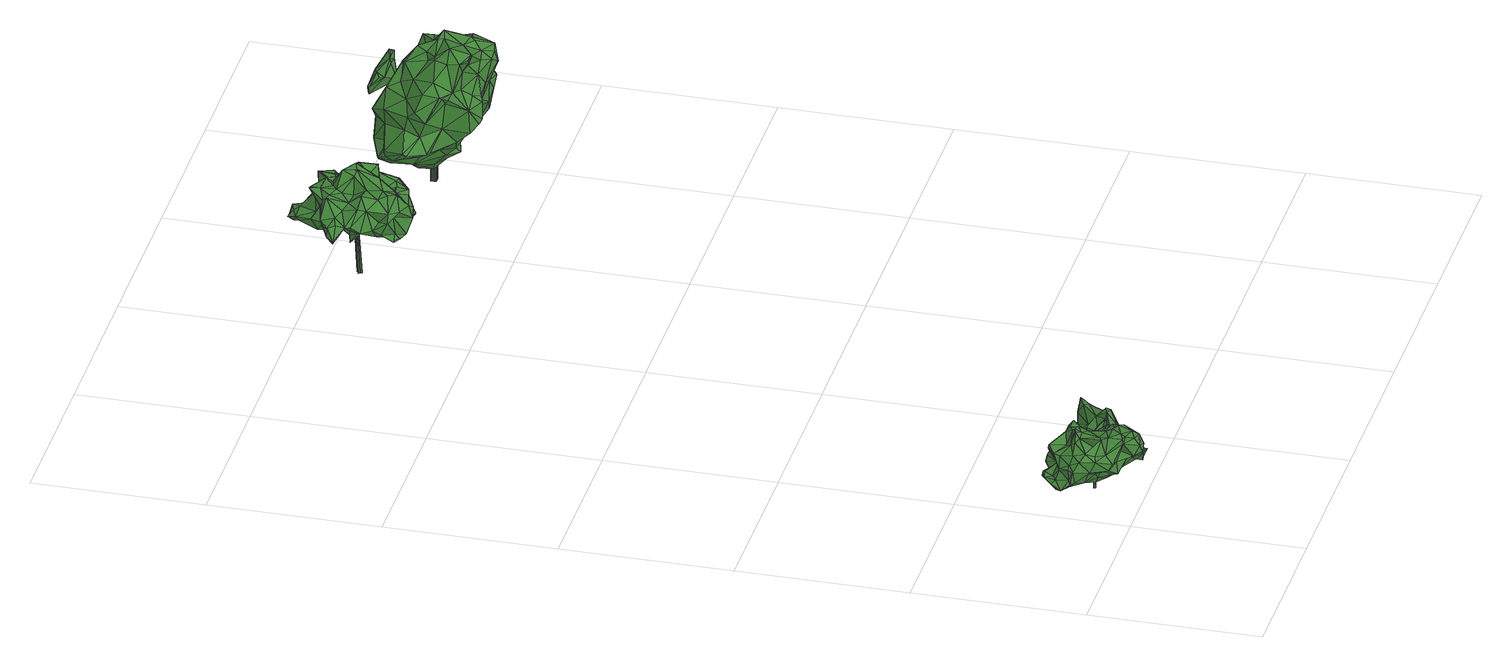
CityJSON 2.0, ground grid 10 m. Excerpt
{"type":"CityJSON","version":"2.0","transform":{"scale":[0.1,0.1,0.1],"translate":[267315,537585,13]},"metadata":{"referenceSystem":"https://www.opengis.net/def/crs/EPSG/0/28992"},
"CityObjects":{
"tree1":{"type":"SolitaryVegetationObject","attributes":{"gtid":634,"crown_width_m":6.05,"crown_median_z":15.35,"crown_r50_m":0.272,"crown_porosity":0.916,"trunk_H_m":2.28,"trunk_DBH_m":0.129,"trunk_radius_m":0.0645,"trunk_base_height_m":13.07,"original_gtid":"636"},"geometry":[{"type":"MultiSurface","lod":"3","boundaries":[[[0,1,2]],[[3,4,5]],[[6,7,8]],[[9,10,11]],[[12,13,14]],[[15,16,17]],[[18,19,20]],[[21,22,23]],[[24,25,26]],[[27,3,5]],[[28,29,30]],[[31,32,29]],[[33,34,35]],[[33,35,36]],[[37,38,39]],[[40,38,37]],[[14,41,42]],[[43,44,45]],[[19,46,47]],[[48,49,50]],[[21,46,19]],[[51,17,16]],[[52,53,54]],[[55,56,57]],[[58,59,60]],[[51,61,17]],[[62,63,64]],[[32,63,62]],[[65,66,47]],[[67,18,1]],[[21,18,67]],[[22,68,69]],[[70,15,71]],[[72,73,33]],[[28,30,61]],[[69,74,22]],[[75,76,50]],[[48,50,76]],[[77,74,69]],[[74,77,78]],[[79,80,43]],[[81,82,83]],[[48,83,82]],[[48,82,81]],[[55,56,84]],[[85,84,56]],[[86,87,88]],[[86,88,52]],[[58,15,89]],[[65,5,66]],[[90,91,92]],[[93,94,84]],[[16,15,70]],[[32,95,29]],[[52,96,41]],[[29,28,31]],[[91,97,98]],[[99,20,19]],[[87,86,80]],[[100,73,72]],[[99,101,20]],[[13,102,14]],[[44,80,54]],[[47,103,19]],[[74,23,22]],[[22,67,68]],[[21,67,22]],[[21,104,46]],[[105,106,107]],[[52,108,53]],[[99,107,106]],[[99,106,109]],[[91,98,92]],[[110,92,98]],[[47,104,111]],[[112,113,114]],[[9,36,115]],[[116,94,93]],[[25,117,118]],[[119,117,25]],[[79,87,80]],[[53,108,120]],[[121,122,123]],[[10,124,33]],[[125,33,124]],[[1,18,126]],[[121,35,122]],[[89,127,58]],[[128,129,130]],[[46,104,47]],[[97,91,131]],[[132,89,133]],[[116,134,135]],[[62,64,136]],[[137,119,138]],[[118,139,125]],[[6,110,140]],[[6,140,141]],[[142,120,143]],[[53,120,142]],[[144,107,66]],[[114,145,35]],[[146,147,105]],[[148,143,120]],[[149,150,151]],[[14,102,41]],[[52,41,102]],[[52,102,148]],[[100,44,142]],[[148,108,52]],[[152,96,52]],[[153,73,100]],[[77,154,57]],[[26,31,28]],[[155,34,153]],[[156,157,158]],[[17,89,15]],[[159,160,158]],[[161,162,163]],[[15,58,71]],[[16,24,51]],[[131,0,97]],[[26,28,51]],[[26,51,24]],[[133,30,29]],[[28,61,51]],[[164,13,123]],[[164,102,13]],[[165,85,134]],[[164,155,102]],[[25,118,64]],[[164,123,155]],[[81,49,48]],[[138,166,167]],[[160,166,138]],[[40,130,129]],[[39,38,59]],[[132,1,126]],[[168,0,2]],[[133,1,132]],[[6,169,7]],[[169,6,141]],[[17,61,89]],[[66,107,103]],[[66,103,47]],[[131,91,90]],[[154,7,55]],[[104,78,111]],[[39,126,170]],[[171,87,79]],[[44,43,80]],[[72,139,100]],[[62,136,32]],[[64,125,124]],[[6,8,110]],[[92,110,8]],[[172,7,154]],[[8,7,172]],[[27,173,174]],[[136,64,10]],[[39,175,37]],[[97,176,168]],[[64,124,10]],[[177,178,171]],[[179,119,24]],[[45,167,43]],[[68,67,0]],[[68,0,131]],[[1,0,67]],[[29,95,168]],[[103,99,19]],[[123,13,180]],[[123,180,121]],[[181,139,45]],[[36,182,33]],[[11,33,182]],[[11,182,36]],[[183,179,184]],[[162,183,184]],[[136,110,98]],[[30,133,89]],[[143,100,142]],[[87,178,152]],[[93,165,116]],[[134,116,165]],[[154,55,57]],[[141,140,10]],[[29,168,133]],[[10,9,169]],[[141,10,169]],[[144,105,107]],[[90,92,8]],[[120,108,148]],[[69,90,77]],[[185,180,12]],[[136,140,110]],[[186,39,170]],[[133,2,1]],[[96,178,42]],[[84,165,93]],[[85,165,84]],[[121,114,35]],[[79,43,187]],[[5,4,188]],[[114,113,49]],[[89,132,189]],[[103,107,99]],[[136,95,32]],[[98,95,136]],[[114,190,191]],[[109,76,192]],[[48,76,109]],[[161,163,128]],[[21,23,104]],[[12,180,13]],[[155,122,34]],[[21,19,18]],[[187,193,191]],[[30,89,61]],[[60,71,58]],[[122,155,123]],[[160,159,112]],[[194,174,56]],[[100,139,181]],[[68,90,69]],[[131,90,68]],[[195,155,153]],[[81,114,49]],[[196,161,128]],[[196,128,197]],[[60,184,71]],[[186,175,39]],[[198,175,186]],[[71,184,70]],[[192,175,198]],[[37,175,192]],[[181,44,100]],[[177,150,199]],[[33,11,10]],[[168,95,97]],[[40,192,75]],[[12,14,185]],[[42,185,14]],[[37,192,40]],[[18,170,126]],[[9,11,36]],[[144,5,188]],[[74,78,23]],[[23,78,104]],[[186,170,101]],[[33,153,34]],[[56,146,194]],[[119,137,117]],[[160,193,187]],[[125,72,200]],[[125,200,33]],[[99,109,198]],[[142,44,54]],[[45,44,181]],[[105,201,106]],[[187,43,167]],[[84,94,56]],[[94,146,56]],[[85,145,134]],[[172,90,8]],[[201,202,145]],[[201,145,81]],[[55,7,203]],[[193,112,191]],[[193,160,112]],[[111,65,47]],[[54,86,52]],[[64,63,25]],[[79,187,149]],[[72,125,139]],[[75,192,76]],[[149,180,199]],[[40,75,204]],[[40,204,156]],[[135,134,202]],[[185,199,180]],[[24,16,179]],[[16,184,179]],[[70,184,16]],[[156,158,197]],[[39,189,126]],[[132,126,189]],[[39,59,189]],[[31,63,32]],[[78,77,173]],[[127,189,58]],[[89,189,127]],[[97,0,176]],[[97,95,98]],[[204,157,156]],[[192,198,109]],[[109,83,48]],[[81,83,201]],[[201,83,106]],[[109,106,83]],[[169,203,7]],[[101,99,198]],[[152,178,96]],[[81,145,114]],[[4,194,146]],[[77,90,172]],[[77,172,154]],[[9,203,169]],[[195,100,143]],[[143,148,195]],[[102,195,148]],[[102,155,195]],[[195,153,100]],[[53,142,54]],[[56,115,85]],[[85,115,36]],[[191,149,187]],[[149,191,190]],[[26,25,63]],[[153,33,73]],[[202,201,147]],[[105,147,201]],[[159,49,113]],[[118,125,64]],[[112,114,191]],[[121,190,114]],[[149,190,180]],[[116,147,94]],[[134,145,202]],[[135,202,147]],[[135,147,116]],[[146,94,147]],[[177,151,150]],[[149,199,150]],[[196,197,158]],[[205,183,162]],[[179,183,205]],[[0,2,176]],[[26,63,31]],[[80,86,206]],[[146,188,4]],[[111,5,65]],[[207,59,38]],[[56,174,57]],[[144,66,5]],[[160,187,166]],[[167,166,187]],[[146,144,188]],[[146,105,144]],[[122,35,34]],[[208,5,111]],[[27,5,208]],[[208,111,78]],[[145,36,35]],[[60,59,207]],[[58,189,59]],[[145,85,36]],[[128,163,184]],[[184,163,162]],[[199,185,42]],[[199,42,177]],[[57,173,77]],[[197,128,130]],[[156,130,40]],[[197,130,156]],[[129,60,207]],[[205,160,138]],[[158,160,205]],[[161,158,162]],[[161,196,158]],[[119,25,24]],[[162,158,205]],[[205,138,119]],[[205,119,179]],[[138,167,137]],[[41,96,42]],[[159,113,112]],[[171,79,149]],[[177,171,149]],[[177,149,151]],[[180,190,121]],[[129,207,40]],[[40,207,38]],[[88,87,152]],[[88,152,52]],[[87,171,178]],[[42,178,177]],[[9,115,203]],[[55,203,115]],[[56,55,115]],[[159,157,50]],[[158,157,159]],[[50,157,75]],[[204,75,157]],[[50,49,159]],[[3,194,4]],[[57,174,173]],[[168,176,2]],[[54,206,86]],[[80,206,54]],[[208,78,173]],[[208,173,27]],[[194,3,174]],[[3,27,174]],[[129,128,183]],[[129,183,60]],[[186,101,198]],[[33,200,72]],[[184,60,183]],[[184,183,128]],[[20,170,18]],[[168,2,133]],[[20,101,170]],[[136,10,140]],[[139,118,117]],[[45,117,167]],[[137,167,117]],[[139,117,45]],[[209,210,211]],[[209,211,212]],[[212,211,213]],[[212,213,214]],[[211,210,215]],[[211,215,213]],[[213,215,216]],[[213,216,214]],[[216,215,217]],[[216,217,214]],[[215,210,217]],[[217,210,212]],[[217,212,214]],[[210,209,212]]]}]},
"tree2":{"type":"SolitaryVegetationObject","attributes":{"gtid":496,"crown_width_m":6.17,"crown_median_z":17.39,"crown_r50_m":0.277,"crown_porosity":0.91,"trunk_H_m":4.2,"trunk_DBH_m":0.202,"trunk_radius_m":0.101,"trunk_base_height_m":13.19,"original_gtid":"498"},"geometry":[{"type":"MultiSurface","lod":"3","boundaries":[[[218,219,220]],[[221,222,223]],[[221,224,222]],[[225,226,227]],[[228,229,230]],[[231,230,229]],[[232,233,234]],[[235,236,237]],[[238,239,240]],[[241,242,243]],[[244,241,243]],[[245,224,246]],[[247,224,245]],[[248,249,250]],[[251,252,253]],[[254,255,256]],[[257,222,258]],[[259,260,261]],[[243,262,263]],[[264,239,265]],[[242,266,246]],[[242,241,266]],[[267,268,269]],[[270,271,272]],[[273,274,261]],[[275,252,262]],[[220,219,276]],[[277,232,234]],[[223,222,257]],[[278,279,280]],[[281,279,278]],[[282,283,235]],[[284,285,286]],[[230,231,271]],[[272,271,231]],[[287,279,288]],[[289,288,279]],[[290,278,241]],[[291,292,293]],[[294,292,291]],[[295,284,286]],[[296,284,295]],[[297,298,299]],[[256,300,301]],[[256,301,254]],[[302,226,225]],[[303,304,227]],[[305,256,255]],[[306,307,308]],[[309,310,244]],[[311,312,313]],[[314,315,316]],[[317,316,318]],[[319,320,321]],[[322,264,268]],[[323,324,325]],[[326,322,268]],[[327,261,328]],[[325,329,323]],[[258,292,294]],[[330,289,313]],[[286,331,332]],[[258,294,257]],[[243,333,221]],[[242,333,243]],[[334,335,336]],[[334,336,337]],[[280,279,297]],[[338,297,279]],[[339,305,323]],[[225,310,302]],[[218,249,248]],[[340,249,218]],[[242,246,224]],[[341,342,343]],[[329,344,339]],[[289,297,299]],[[259,261,345]],[[309,263,251]],[[237,346,235]],[[341,248,342]],[[264,347,348]],[[349,234,300]],[[349,300,256]],[[350,232,277]],[[243,221,262]],[[351,352,353]],[[298,297,354]],[[355,356,251]],[[232,250,233]],[[357,358,359]],[[323,254,360]],[[361,220,276]],[[342,350,362]],[[266,363,364]],[[365,249,340]],[[366,367,260]],[[368,351,369]],[[273,269,274]],[[369,272,231]],[[361,276,219]],[[370,371,372]],[[373,306,322]],[[278,280,287]],[[373,274,273]],[[306,308,322]],[[218,220,340]],[[374,271,258]],[[236,302,310]],[[375,268,264]],[[262,252,263]],[[374,230,271]],[[316,315,348]],[[345,223,257]],[[257,376,345]],[[235,218,377]],[[247,245,374]],[[368,378,319]],[[291,379,294]],[[380,310,304]],[[304,310,225]],[[290,303,282]],[[273,261,260]],[[227,304,225]],[[321,320,373]],[[300,381,365]],[[348,220,361]],[[351,379,291]],[[338,382,343]],[[337,343,382]],[[265,317,318]],[[234,362,277]],[[383,377,337]],[[384,337,377]],[[341,282,377]],[[341,377,248]],[[235,346,218]],[[344,385,386]],[[290,241,244]],[[306,370,307]],[[387,382,338]],[[335,281,336]],[[373,371,370]],[[320,371,373]],[[281,388,279]],[[252,251,263]],[[374,258,247]],[[365,301,300]],[[389,317,265]],[[231,390,369]],[[227,283,303]],[[250,249,365]],[[289,279,297]],[[222,247,258]],[[224,247,222]],[[342,248,250]],[[268,391,392]],[[393,343,342]],[[354,297,338]],[[361,358,394]],[[357,394,358]],[[234,349,362]],[[379,376,257]],[[272,351,270]],[[365,395,301]],[[368,369,396]],[[315,397,348]],[[255,254,305]],[[306,373,370]],[[248,377,218]],[[387,388,382]],[[392,275,261]],[[392,261,327]],[[336,290,383]],[[345,261,275]],[[345,275,223]],[[357,392,327]],[[359,392,357]],[[219,346,361]],[[335,334,388]],[[337,388,334]],[[240,329,238]],[[344,398,305]],[[293,271,270]],[[326,273,373]],[[348,375,264]],[[344,305,339]],[[363,287,330]],[[232,350,250]],[[342,250,350]],[[365,381,250]],[[277,362,350]],[[234,233,381]],[[234,381,300]],[[344,354,398]],[[399,309,251]],[[303,283,282]],[[226,302,236]],[[314,325,315]],[[399,310,309]],[[236,310,399]],[[240,331,285]],[[275,400,223]],[[373,273,260]],[[326,373,322]],[[298,386,299]],[[226,235,283]],[[313,312,369]],[[372,312,311]],[[263,309,243]],[[244,243,309]],[[305,401,256]],[[398,401,305]],[[387,338,388]],[[395,324,323]],[[321,353,352]],[[321,352,319]],[[237,236,399]],[[395,365,340]],[[401,393,402]],[[223,400,221]],[[262,221,400]],[[262,400,275]],[[307,403,308]],[[272,369,351]],[[369,390,313]],[[349,401,402]],[[238,404,389]],[[226,283,227]],[[264,322,308]],[[354,344,298]],[[325,324,315]],[[241,287,266]],[[278,287,241]],[[238,389,239]],[[278,290,281]],[[356,358,361]],[[404,316,317]],[[336,281,290]],[[351,319,352]],[[355,358,356]],[[359,358,355]],[[396,369,312]],[[396,312,372]],[[323,305,254]],[[250,381,233]],[[273,326,267]],[[392,252,275]],[[392,359,252]],[[311,313,289]],[[226,236,235]],[[356,237,251]],[[237,399,251]],[[298,344,386]],[[367,321,373]],[[293,351,291]],[[270,351,293]],[[388,338,279]],[[368,319,351]],[[289,330,288]],[[287,288,330]],[[339,323,329]],[[354,338,398]],[[338,405,398]],[[393,398,405]],[[338,393,405]],[[359,253,252]],[[355,253,359]],[[361,394,348]],[[287,280,279]],[[348,394,375]],[[357,375,394]],[[293,292,271]],[[266,287,363]],[[286,285,331]],[[331,403,307]],[[251,253,355]],[[314,404,325]],[[335,388,281]],[[311,289,406]],[[311,406,386]],[[299,406,289]],[[386,406,299]],[[311,386,372]],[[231,363,330]],[[231,313,390]],[[402,393,342]],[[218,346,219]],[[282,384,377]],[[282,377,383]],[[301,360,254]],[[395,360,301]],[[395,323,360]],[[245,230,374]],[[228,230,245]],[[353,366,376]],[[375,391,268]],[[221,333,224]],[[242,224,333]],[[351,353,379]],[[284,385,285]],[[386,385,284]],[[337,382,388]],[[308,239,264]],[[373,260,367]],[[271,292,258]],[[231,364,363]],[[325,238,329]],[[397,315,324]],[[397,324,395]],[[240,344,329]],[[353,367,366]],[[321,367,353]],[[330,313,231]],[[389,404,317]],[[296,372,284]],[[318,316,404]],[[325,404,238]],[[290,244,310]],[[380,290,310]],[[273,267,269]],[[245,246,228]],[[239,308,403]],[[265,239,389]],[[265,318,404]],[[265,404,264]],[[401,398,393]],[[256,401,349]],[[371,396,372]],[[332,407,286]],[[370,372,296]],[[331,296,332]],[[307,370,296]],[[307,296,331]],[[296,295,332]],[[220,408,340]],[[220,348,408]],[[397,408,348]],[[295,407,332]],[[295,286,407]],[[356,361,346]],[[356,346,237]],[[290,380,303]],[[284,372,386]],[[348,347,316]],[[314,316,404]],[[404,316,347]],[[404,347,264]],[[362,349,402]],[[343,393,338]],[[240,285,385]],[[240,385,344]],[[362,402,342]],[[274,328,261]],[[379,353,376]],[[337,384,343]],[[357,391,375]],[[366,259,376]],[[282,383,290]],[[267,326,268]],[[259,366,260]],[[294,379,257]],[[304,303,380]],[[259,345,376]],[[331,240,403]],[[239,403,240]],[[282,235,377]],[[336,383,337]],[[327,328,269]],[[357,269,391]],[[357,327,269]],[[391,269,392]],[[268,392,269]],[[229,228,364]],[[246,364,228]],[[266,364,246]],[[229,364,231]],[[341,343,384]],[[341,384,282]],[[319,378,320]],[[396,378,368]],[[371,378,396]],[[371,320,378]],[[397,395,408]],[[340,408,395]],[[274,269,328]],[[409,410,411]],[[409,411,412]],[[412,411,413]],[[412,413,414]],[[413,411,415]],[[413,415,414]],[[411,410,416]],[[411,416,415]],[[416,410,417]],[[416,417,415]],[[415,417,418]],[[415,418,414]],[[418,417,419]],[[418,419,414]],[[417,410,420]],[[417,420,419]],[[420,410,421]],[[420,421,419]],[[419,421,422]],[[419,422,414]],[[422,421,423]],[[422,423,414]],[[421,410,424]],[[421,424,423]],[[424,410,423]],[[423,410,425]],[[423,425,414]],[[425,410,412]],[[425,412,414]],[[410,409,412]]]}]},
"tree3":{"type":"SolitaryVegetationObject","attributes":{"gtid":407,"crown_width_m":8.03,"crown_median_z":18.21,"crown_r50_m":0.306,"crown_porosity":0.91,"trunk_H_m":5.14,"trunk_DBH_m":0.311,"trunk_radius_m":0.155,"trunk_base_height_m":13.07,"original_gtid":"408"},"geometry":[{"type":"MultiSurface","lod":"3","boundaries":[[[426,427,428]],[[429,430,431]],[[432,433,434]],[[432,434,435]],[[436,437,438]],[[436,438,439]],[[440,441,442]],[[443,444,445]],[[446,447,448]],[[449,448,447]],[[450,451,452]],[[453,454,455]],[[456,457,458]],[[459,460,461]],[[462,463,464]],[[465,466,429]],[[449,467,468]],[[449,468,448]],[[469,452,451]],[[469,470,452]],[[471,440,472]],[[473,474,475]],[[439,476,477]],[[478,479,461]],[[432,435,480]],[[481,482,483]],[[484,485,486]],[[487,488,489]],[[490,491,492]],[[493,494,495]],[[496,497,498]],[[499,500,481]],[[473,501,468]],[[468,502,448]],[[446,448,502]],[[503,504,505]],[[493,506,507]],[[508,509,432]],[[505,510,440]],[[453,510,505]],[[511,498,512]],[[513,511,512]],[[514,515,465]],[[499,483,516]],[[468,474,473]],[[517,518,519]],[[520,518,517]],[[521,522,523]],[[467,474,468]],[[524,516,525]],[[471,513,526]],[[471,526,476]],[[471,527,513]],[[505,440,503]],[[444,528,529]],[[495,529,528]],[[530,531,449]],[[440,471,441]],[[532,498,511]],[[427,533,428]],[[432,480,508]],[[534,518,535]],[[536,489,537]],[[538,483,463]],[[492,539,540]],[[433,432,490]],[[540,490,492]],[[519,541,517]],[[440,453,472]],[[542,543,544]],[[515,544,543]],[[545,428,546]],[[533,546,428]],[[547,548,549]],[[461,460,550]],[[550,460,443]],[[433,551,552]],[[476,526,477]],[[476,442,441]],[[433,495,494]],[[502,553,446]],[[554,555,480]],[[458,478,456]],[[524,509,508]],[[468,556,502]],[[501,556,468]],[[557,456,478]],[[491,432,509]],[[524,491,509]],[[458,479,478]],[[549,481,558]],[[552,551,559]],[[559,551,507]],[[560,561,562]],[[485,563,564]],[[447,565,449]],[[517,541,464]],[[499,481,483]],[[507,551,493]],[[566,567,482]],[[568,541,519]],[[551,494,493]],[[480,435,554]],[[554,435,560]],[[491,490,432]],[[569,536,444]],[[569,444,443]],[[507,542,559]],[[532,570,571]],[[499,516,572]],[[524,572,516]],[[486,479,484]],[[549,573,547]],[[556,553,502]],[[556,446,553]],[[534,535,574]],[[572,575,499]],[[492,491,576]],[[576,525,516]],[[577,578,515]],[[579,518,534]],[[576,539,492]],[[580,581,573]],[[568,539,462]],[[487,542,507]],[[543,542,487]],[[477,582,436]],[[427,583,584]],[[585,586,587]],[[585,587,505]],[[520,535,518]],[[467,531,474]],[[441,471,476]],[[557,478,550]],[[461,550,478]],[[588,589,542]],[[481,549,482]],[[431,430,590]],[[427,591,592]],[[587,593,594]],[[595,574,596]],[[595,596,566]],[[597,485,484]],[[515,543,522]],[[579,484,518]],[[563,598,564]],[[487,564,598]],[[487,598,563]],[[599,523,563]],[[560,592,554]],[[449,531,467]],[[451,500,469]],[[584,498,600]],[[584,600,450]],[[461,479,486]],[[601,574,595]],[[601,586,574]],[[563,523,487]],[[470,469,575]],[[602,484,579]],[[526,513,603]],[[597,484,602]],[[552,561,433]],[[449,565,530]],[[485,597,599]],[[470,592,591]],[[563,485,599]],[[504,585,505]],[[450,452,584]],[[545,604,428]],[[426,437,427]],[[427,582,583]],[[571,580,450]],[[523,543,487]],[[523,522,543]],[[556,447,446]],[[547,605,601]],[[530,556,606]],[[584,607,427]],[[608,607,584]],[[562,592,560]],[[528,493,495]],[[551,433,494]],[[592,533,427]],[[455,527,453]],[[530,475,531]],[[531,475,474]],[[530,606,609]],[[610,537,489]],[[518,457,519]],[[515,578,544]],[[464,463,482]],[[483,482,463]],[[568,445,539]],[[443,445,568]],[[453,505,454]],[[496,498,584]],[[473,475,501]],[[550,443,568]],[[550,568,557]],[[508,572,524]],[[462,539,576]],[[547,611,605]],[[570,605,611]],[[552,612,561]],[[501,606,556]],[[515,514,438]],[[568,519,557]],[[461,486,459]],[[533,592,562]],[[428,604,426]],[[452,608,584]],[[594,593,454]],[[514,429,613]],[[514,613,442]],[[610,489,614]],[[438,514,439]],[[491,525,576]],[[431,613,429]],[[518,484,458]],[[470,608,452]],[[507,488,487]],[[533,562,546]],[[546,562,612]],[[498,532,600]],[[612,562,561]],[[479,458,484]],[[615,508,555]],[[609,606,475]],[[450,580,451]],[[514,465,429]],[[584,583,496]],[[451,580,500]],[[604,578,577]],[[567,596,535]],[[439,477,436]],[[471,472,527]],[[608,470,591]],[[513,527,511]],[[453,527,472]],[[511,527,532]],[[453,440,510]],[[561,434,433]],[[541,568,462]],[[462,464,541]],[[530,609,475]],[[546,612,588]],[[540,616,490]],[[520,464,482]],[[520,517,464]],[[499,575,500]],[[469,500,575]],[[444,529,445]],[[605,617,455]],[[586,593,587]],[[528,444,537]],[[614,489,506]],[[536,537,444]],[[462,576,538]],[[576,516,538]],[[532,617,570]],[[605,570,617]],[[475,606,501]],[[442,439,514]],[[601,618,586]],[[535,596,574]],[[535,520,567]],[[507,506,488]],[[489,488,506]],[[482,567,520]],[[566,482,549]],[[574,619,534]],[[430,620,590]],[[458,457,518]],[[557,519,457]],[[564,489,459]],[[442,476,439]],[[512,498,497]],[[436,582,437]],[[427,437,582]],[[480,555,508]],[[437,426,604]],[[437,604,438]],[[577,438,604]],[[577,515,438]],[[456,557,457]],[[573,611,547]],[[527,455,617]],[[527,617,532]],[[489,564,487]],[[581,570,611]],[[522,465,515]],[[591,427,607]],[[615,555,554]],[[485,564,459]],[[485,459,486]],[[614,528,537]],[[614,493,528]],[[603,513,497]],[[549,558,573]],[[573,558,580]],[[585,619,586]],[[504,619,585]],[[534,619,579]],[[450,600,571]],[[586,619,574]],[[546,588,545]],[[604,545,578]],[[599,620,430]],[[597,620,599]],[[602,579,619]],[[433,490,616]],[[433,616,495]],[[539,445,540]],[[529,540,445]],[[442,613,440]],[[503,440,613]],[[524,525,491]],[[455,601,605]],[[493,614,506]],[[603,497,496]],[[512,497,513]],[[565,556,530]],[[447,556,565]],[[566,548,595]],[[601,455,618]],[[532,571,600]],[[504,503,621]],[[500,580,558]],[[500,558,481]],[[613,431,621]],[[613,621,503]],[[552,559,589]],[[552,589,612]],[[566,596,567]],[[465,522,466]],[[601,548,547]],[[601,595,548]],[[571,581,580]],[[549,548,566]],[[570,581,571]],[[561,560,434]],[[435,434,560]],[[544,588,542]],[[496,583,477]],[[582,477,583]],[[610,614,537]],[[470,615,592]],[[554,592,615]],[[536,460,489]],[[569,460,536]],[[508,615,572]],[[516,483,538]],[[443,460,569]],[[572,615,575]],[[575,615,470]],[[459,489,460]],[[454,593,455]],[[581,611,573]],[[618,455,593]],[[618,593,586]],[[622,466,521]],[[429,466,622]],[[622,430,429]],[[622,521,430]],[[526,603,477]],[[521,523,599]],[[521,599,430]],[[608,591,607]],[[521,466,522]],[[621,623,504]],[[621,590,623]],[[590,620,623]],[[619,504,623]],[[619,623,602]],[[590,621,431]],[[620,597,623]],[[602,623,597]],[[588,612,589]],[[542,589,559]],[[462,538,463]],[[495,616,529]],[[540,529,616]],[[594,454,505]],[[587,594,505]],[[588,578,545]],[[588,544,578]],[[603,496,477]],[[624,625,626]],[[624,626,627]],[[625,628,629]],[[625,629,626]],[[629,628,630]],[[629,630,626]],[[626,630,631]],[[626,631,627]],[[630,628,632]],[[630,632,631]],[[631,632,633]],[[631,633,627]],[[631,632,634]],[[631,634,627]],[[632,628,635]],[[632,635,634]],[[635,628,636]],[[635,636,634]],[[634,636,637]],[[634,637,627]],[[636,628,638]],[[636,638,637]],[[637,638,639]],[[637,639,627]],[[638,628,640]],[[638,640,639]],[[640,628,641]],[[640,641,639]],[[639,641,642]],[[639,642,627]],[[641,628,643]],[[641,643,642]],[[642,643,644]],[[642,644,627]],[[643,628,645]],[[643,645,644]],[[645,628,646]],[[645,646,644]],[[644,646,624]],[[644,624,627]],[[646,628,625]],[[646,625,624]]]}]}
},
"vertices":[
[13,29,36],[12,23,32],[15,24,34],[18,54,19],[20,55,15],[15,53,17],[32,42,41],[33,45,37],[29,40,41],[35,43,32],[39,37,37],[38,39,27],[70,42,11],[68,43,12],[73,42,13],[30,2,36],[40,5,37],[30,5,40],[12,26,25],[9,34,19],[16,28,22],[5,34,28],[9,37,30],[7,37,28],[38,13,43],[44,21,39],[37,16,43],[18,53,19],[26,12,44],[22,18,43],[22,10,43],[32,18,43],[31,21,42],[47,35,28],[53,41,22],[50,39,18],[38,41,22],[27,18,17],[35,15,21],[23,13,20],[38,14,16],[78,40,19],[77,38,15],[63,24,27],[60,30,37],[56,25,41],[7,36,19],[6,41,15],[36,24,13],[40,25,16],[41,22,8],[36,8,41],[73,42,27],[68,41,35],[67,38,34],[31,51,30],[30,49,19],[25,53,30],[28,5,30],[32,10,26],[34,7,26],[25,9,43],[33,24,34],[37,18,40],[39,26,34],[8,47,17],[12,45,12],[8,31,33],[13,36,34],[16,44,31],[39,2,32],[32,1,31],[55,28,35],[55,32,26],[11,43,26],[37,19,11],[36,22,11],[18,48,31],[11,43,25],[65,25,26],[66,28,27],[39,35,18],[40,29,20],[28,30,18],[39,57,17],[41,50,22],[67,37,25],[76,28,22],[73,35,20],[24,10,39],[21,39,36],[24,37,43],[27,38,43],[41,57,15],[36,57,15],[23,23,42],[77,37,19],[21,34,41],[26,34,42],[19,31,14],[59,34,34],[20,25,20],[69,47,21],[13,38,14],[8,37,21],[26,42,10],[25,35,11],[17,41,12],[71,44,30],[27,26,11],[30,37,43],[10,45,19],[52,26,19],[45,31,20],[47,36,15],[36,46,22],[40,56,13],[49,19,35],[45,23,37],[46,16,34],[68,45,39],[57,38,9],[55,42,20],[60,40,14],[41,29,32],[48,25,36],[15,16,26],[28,16,33],[45,4,22],[41,9,21],[45,8,18],[19,36,39],[16,14,30],[16,18,35],[43,51,12],[41,48,11],[32,32,40],[51,16,33],[49,16,32],[54,27,40],[34,36,40],[39,42,41],[67,40,36],[66,43,36],[19,47,14],[41,46,17],[27,51,12],[36,47,13],[69,47,29],[64,30,17],[67,27,13],[67,26,13],[75,34,20],[57,39,27],[24,52,33],[58,44,23],[46,14,18],[44,20,16],[50,14,19],[48,23,17],[52,17,20],[51,3,22],[47,6,23],[49,4,23],[64,38,18],[42,54,15],[48,22,24],[54,20,33],[22,22,41],[37,44,39],[17,19,24],[74,27,20],[27,43,32],[20,46,25],[22,47,23],[26,18,17],[25,27,34],[71,30,17],[74,31,19],[41,7,36],[64,39,11],[57,28,41],[43,34,23],[41,8,26],[41,4,30],[69,40,13],[21,20,24],[58,21,23],[20,51,14],[24,14,27],[58,37,14],[58,29,19],[29,21,13],[56,23,23],[21,51,17],[61,39,27],[50,5,17],[48,5,16],[22,24,17],[69,35,17],[51,30,27],[33,40,16],[41,47,11],[33,47,32],[42,18,18],[46,16,29],[61,34,24],[39,10,24],[16,48,18],[38,30,1],[38,29,1],[37,30,1],[39,31,23],[38,31,24],[39,31,24],[37,29,1],[38,30,24],[39,30,24],
[156,499,48],[159,506,57],[162,506,56],[151,459,51],[156,454,50],[158,456,60],[149,459,46],[132,486,40],[136,490,46],[135,490,41],[155,457,31],[158,457,34],[158,454,32],[164,460,37],[162,518,35],[162,519,35],[166,519,34],[144,496,46],[145,488,48],[150,494,57],[186,496,47],[188,494,50],[188,490,38],[143,473,41],[146,467,42],[148,471,53],[140,478,46],[158,457,35],[151,463,37],[157,458,46],[154,504,40],[163,503,40],[160,514,37],[153,482,54],[162,474,58],[164,482,53],[185,507,32],[184,507,32],[177,512,29],[161,450,52],[162,448,44],[170,465,50],[175,469,51],[170,469,62],[155,466,57],[153,475,59],[182,491,54],[188,496,50],[152,466,35],[173,474,60],[173,484,56],[171,481,70],[176,450,38],[168,452,38],[176,459,35],[178,473,63],[180,472,65],[162,465,59],[160,505,57],[162,517,34],[153,477,35],[159,483,30],[156,482,27],[154,481,40],[146,494,39],[142,494,43],[189,477,31],[190,484,29],[191,481,30],[155,475,35],[161,475,38],[169,473,29],[147,483,41],[171,450,45],[165,449,44],[173,449,41],[167,449,48],[194,478,36],[194,479,36],[168,483,25],[175,485,25],[173,481,26],[173,519,37],[177,510,37],[138,486,47],[139,490,41],[132,486,39],[182,503,31],[190,482,54],[191,483,49],[191,485,54],[148,476,53],[139,481,46],[173,474,40],[178,466,46],[173,471,37],[180,504,51],[183,507,54],[183,506,54],[191,500,51],[190,499,51],[187,460,47],[186,469,49],[183,461,56],[184,484,54],[178,504,39],[179,505,50],[182,499,46],[177,477,58],[170,482,70],[171,475,63],[182,496,43],[166,472,38],[190,486,39],[197,480,36],[153,465,44],[162,493,44],[156,485,47],[151,486,44],[160,495,40],[168,492,30],[177,502,41],[167,505,50],[154,500,34],[161,512,34],[158,498,37],[178,492,31],[166,459,57],[154,497,53],[178,495,50],[174,500,56],[172,512,28],[161,515,34],[177,455,43],[179,460,53],[177,454,53],[173,494,27],[161,488,55],[154,493,57],[167,489,66],[161,491,57],[165,482,64],[180,508,37],[160,500,57],[165,512,32],[158,466,39],[155,461,34],[170,514,38],[178,461,53],[181,462,55],[185,462,44],[176,462,39],[188,476,47],[187,470,48],[185,475,44],[184,474,58],[159,451,35],[172,496,55],[166,459,56],[150,496,41],[186,464,45],[173,453,52],[138,486,45],[168,517,36],[162,497,39],[148,492,41],[155,498,39],[185,484,35],[180,481,35],[172,489,37],[163,484,37],[189,496,49],[164,466,43],[168,486,62],[168,481,67],[168,503,38],[166,494,56],[176,507,45],[186,464,44],[177,505,49],[173,497,29],[150,485,50],[157,461,59],[178,507,31],[167,511,32],[190,486,49],[189,499,50],[171,494,30],[169,482,35],[197,479,36],[169,504,51],[169,479,2],[168,479,2],[168,480,2],[168,482,44],[168,483,44],[167,482,44],[167,483,44],[168,481,2],[167,480,2],[166,483,44],[166,482,44],[166,480,2],[167,479,2],[166,481,44],[167,481,44],[167,478,2],[168,481,44],
[260,433,54],[250,438,64],[258,434,52],[301,435,59],[303,445,54],[305,444,59],[242,479,31],[256,471,22],[252,465,32],[243,464,35],[266,435,65],[265,434,62],[271,436,60],[276,435,68],[293,434,84],[289,433,81],[289,431,75],[277,482,31],[277,473,16],[273,482,31],[329,500,50],[325,499,47],[326,502,42],[325,497,34],[245,457,82],[241,462,76],[243,453,74],[283,445,92],[285,451,91],[278,459,97],[299,488,45],[297,489,48],[301,486,47],[300,473,36],[293,475,31],[297,478,33],[260,488,46],[258,492,53],[272,486,57],[295,435,54],[296,436,54],[313,510,30],[318,508,43],[239,466,65],[239,460,59],[278,438,87],[281,442,91],[308,510,37],[310,510,33],[308,509,37],[282,433,80],[267,437,78],[298,485,41],[302,480,38],[232,469,40],[258,487,68],[264,487,64],[255,494,55],[308,475,52],[304,468,44],[304,474,39],[289,455,35],[282,465,26],[292,468,21],[253,483,23],[247,489,29],[254,490,24],[274,464,10],[267,468,15],[268,471,13],[259,444,83],[258,440,90],[253,444,91],[249,486,59],[248,473,68],[309,505,46],[329,503,50],[300,445,81],[308,456,75],[300,448,84],[283,468,17],[278,452,21],[232,471,42],[241,483,34],[291,449,79],[260,439,94],[257,440,92],[261,439,93],[289,436,62],[285,435,51],[251,486,49],[281,488,55],[295,487,54],[283,488,53],[280,485,63],[296,440,45],[296,438,40],[294,444,36],[241,484,37],[250,484,39],[273,437,84],[273,447,92],[277,474,16],[270,479,28],[315,502,40],[312,510,30],[259,451,97],[253,438,48],[297,478,68],[291,480,69],[287,471,17],[289,473,10],[255,492,51],[262,491,33],[261,487,23],[277,487,53],[281,451,36],[290,442,35],[281,450,47],[265,441,47],[260,442,43],[270,472,90],[272,478,79],[269,480,80],[290,485,40],[268,462,17],[265,455,25],[329,502,50],[238,459,40],[232,469,41],[319,500,50],[292,489,43],[259,479,72],[276,449,22],[245,459,37],[260,457,31],[255,446,40],[299,458,44],[296,468,37],[321,500,46],[278,476,71],[281,481,67],[275,484,44],[286,472,28],[258,459,91],[256,459,90],[243,473,51],[264,478,82],[290,474,86],[242,471,60],[258,494,35],[269,438,56],[270,442,54],[301,476,66],[253,470,78],[262,464,86],[262,439,67],[260,445,71],[249,447,75],[304,457,78],[292,468,85],[290,459,84],[267,447,42],[271,453,29],[306,447,59],[248,451,68],[249,453,51],[285,457,90],[286,454,89],[281,469,78],[287,479,70],[309,467,56],[294,462,39],[301,456,46],[253,451,90],[282,466,87],[304,472,63],[261,441,87],[265,437,52],[273,461,94],[310,505,46],[247,449,71],[244,452,73],[311,504,42],[290,473,10],[266,466,89],[261,448,33],[297,440,71],[287,470,12],[242,464,48],[258,475,22],[274,458,94],[284,459,90],[297,466,72],[308,460,58],[303,453,70],[297,441,52],[306,461,64],[277,464,52],[279,465,1],[276,465,52],[275,464,52],[278,464,1],[279,466,1],[278,466,1],[275,465,52],[277,466,1],[275,466,52],[274,465,52],[276,466,1],[276,465,1],[274,464,52],[276,464,1],[274,463,52],[276,463,1],[277,463,1],[275,462,52],[278,463,1],[276,463,52],[279,463,1],[279,464,1]
]}
